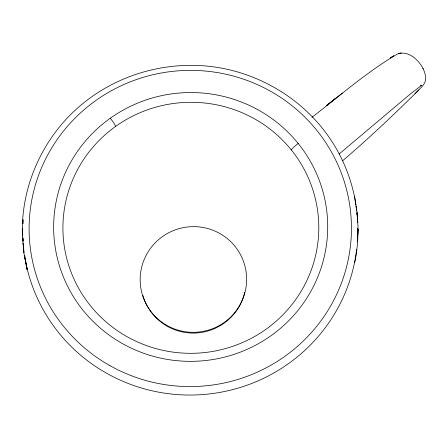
<?xml version="1.0" encoding="UTF-8"?>
<svg xmlns="http://www.w3.org/2000/svg" width="448" height="448" viewBox="0 0 448 448"><rect width="100%" height="100%" fill="white"/><g stroke="black" fill="none" stroke-linecap="round" stroke-linejoin="round"><path stroke-width="0.67" d="M22.613 230.3L22.4 235.816L23.873 252.79L27.132 269.573L24.64 255.64M22.702 228.43L22.4 235.816C20.63 186.542 42.734 137.458 80.326 105.655C116.67 74.654 166.264 60.424 213.55 66.853C260.445 73.226 304.164 99.921 330.512 139.345C354.514 175.078 363.429 220.349 354.738 262.511M22.898 223.726L23.061 219.694A167.558 164.416 -2.6 0 0 22.831 223.776M357.274 241.662L358.086 229.253L357.297 241.948M342.502 160.871C367.539 139.485 391.49 116.872 414.977 93.806C418.398 89.757 423.394 86.57 425.214 81.39C426.479 76.294 424.53 71.098 422.027 66.707C417.234 58.61 407.411 50.322 397.477 53.984C366.923 71.988 339.92 95.62 311.959 117.337M414.977 93.806L418.88 89.846M339.153 153.994L410.066 94.214L421.854 85.165L420.269 85.652M333.794 99.826L342.322 93.218M422.901 68.354L423.147 68.874M27.132 269.573L25.038 258.115M24.606 255.562L24.819 256.838M354.575 196.263L355.746 204.921M355.902 206.069L356.194 208.253M356.362 209.49L356.558 210.918M22.87 238.157L23.061 240.946M23.251 243.729L23.873 252.79L23.184 243.286M22.859 238.067L23.066 241.332M357.526 222.83L357.174 212.643L357.554 222.628M357.717 228.262L357.767 229.622L357.722 228.222M244.703 292.37A52.634 52.198 -15 0 1 194.74 333.054A52.634 52.198 -15 0 1 142.828 295.288M357.655 236.37A167.558 164.416 -2.6 0 1 357.493 239.747M356.664 249.183A167.558 164.416 -2.6 0 1 197.91 394.862A167.558 164.416 -2.6 0 1 26.236 264.645M25.542 261.218A167.558 164.416 -2.6 0 1 24.926 257.785M23.839 250.286A167.558 164.416 -2.6 0 1 23.61 248.259M23.279 244.882A167.558 164.416 -2.6 0 1 23.167 243.527M22.938 240.145A167.558 164.416 -2.6 0 1 22.831 238.112M356.826 212.912A167.558 164.416 -2.6 0 1 357.039 214.99M357.515 221.25A167.558 164.416 -2.6 0 1 357.582 222.645M110.337 118.199A137.032 134.394 -2.3 0 0 80.819 307.446A137.032 134.394 -2.3 0 0 274.12 333.43A137.032 134.394 -2.3 0 0 298.189 143.455A7.879 1.17 -39 0 0 291.329 149.934A127.949 125.513 -2.4 0 1 268.738 327.258A127.949 125.513 -2.4 0 1 88.329 303.044A127.949 125.513 -2.4 0 1 115.674 126.353A7.997 0.829 54 0 0 110.337 118.199A136.982 134.344 -2.3 0 1 298.166 143.472M115.69 126.37A127.904 125.468 -2.4 0 1 291.312 149.946M335.132 98.79L326.754 105.364L335.132 98.79M393.714 55.882L390.365 57.921L393.714 55.882M399.952 53.273L398.653 53.553L401.128 53.06L399.952 53.273M110.107 365.753A161.179 158.094 -2.4 0 0 351.45 227.741A161.179 158.094 -2.4 0 0 109.278 91.918A161.179 158.094 -2.4 0 0 110.107 365.753M175.672 329.381A53.267 52.814 -14.3 0 0 245.734 269.595A53.267 52.814 -14.3 0 0 158.782 239.473A53.267 52.814 -14.3 0 0 175.672 329.381"/></g></svg>
